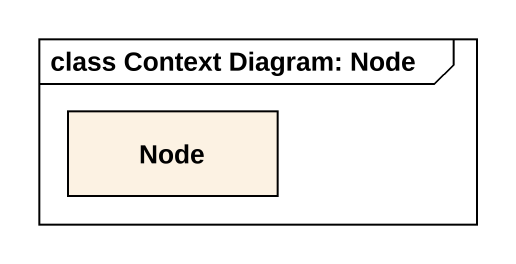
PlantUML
@startuml
mainframe class Context Diagram: Node
hide circle
hide empty members
class "Node" as Node_
@enduml
